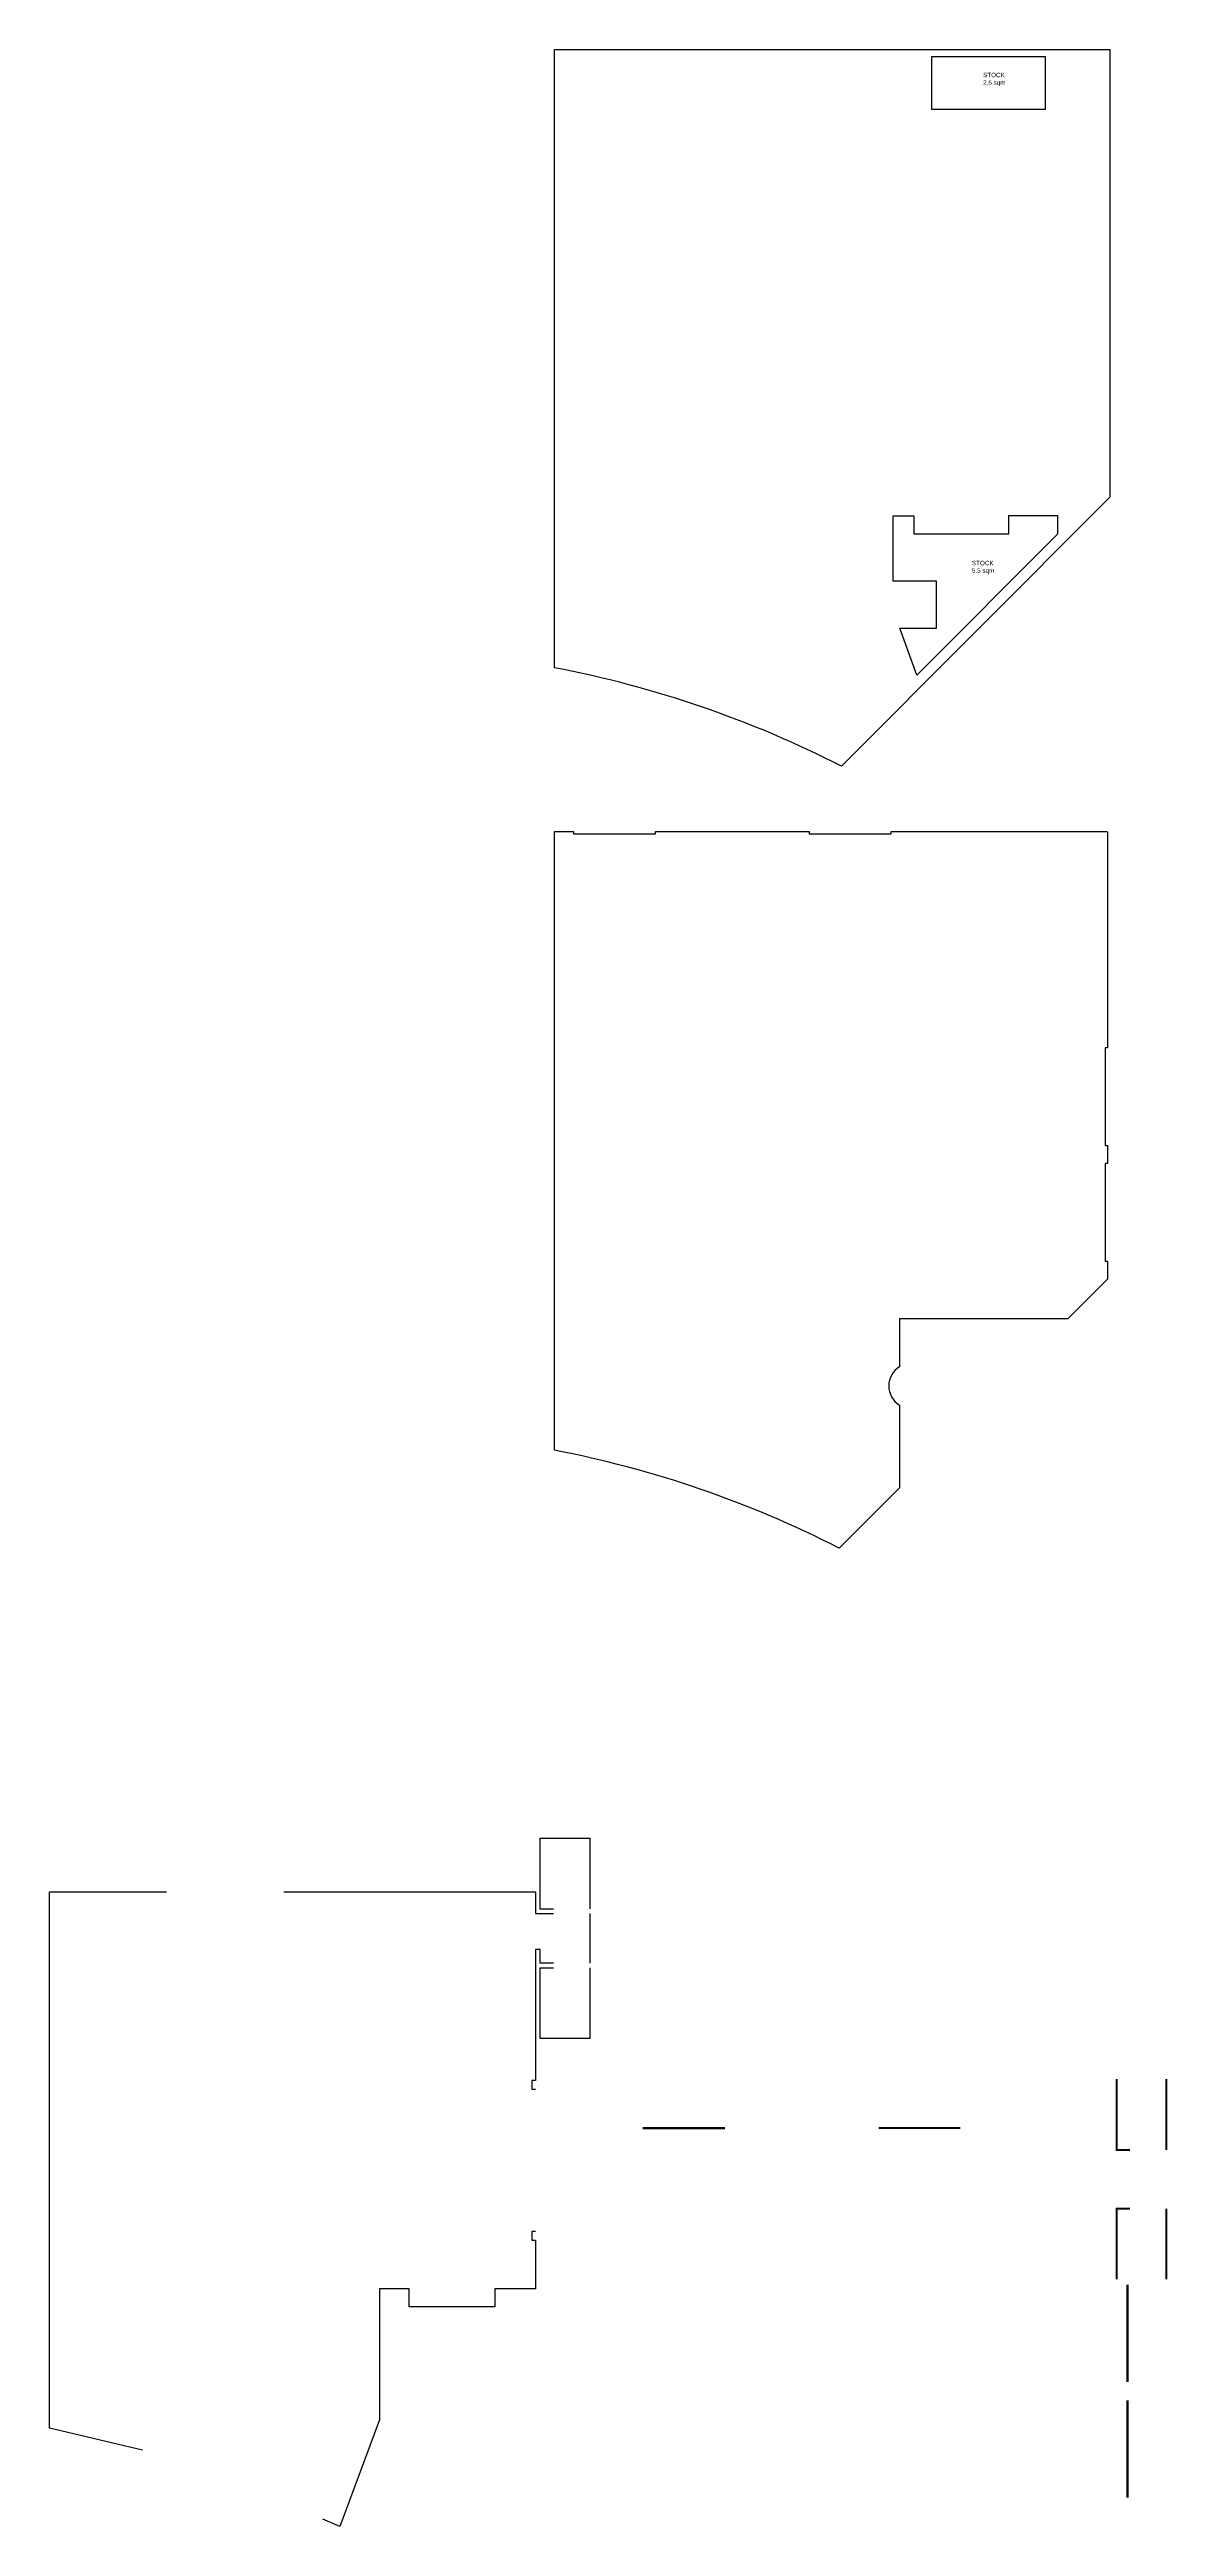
# Model space of a CAD drawing. Extents: x 214 to 401, y 14 to 126.
# Drawn here: x 277.6 to 302.4, y 33.2 to 88.1 of the extents above; entities that cross this region are included whole.
import ezdxf

# ---------------------------------------------------------------- set-up
doc = ezdxf.new("R2010")
doc.units = 0
doc.header["$LTSCALE"] = 0.25
doc.header["$MEASUREMENT"] = 0
doc.linetypes.add('CONTINOUS', pattern=[0])
doc.layers.add('AREA', color=30, linetype='CONTINUOUS', plot=False)
doc.layers.add('Col-urban-pia', color=7, linetype='CONTINOUS', true_color=0x878787)
doc.layers.add('cont-zoccolino', color=81, linetype='CONTINUOUS')
doc.layers.add('floor-tiles', color=11, linetype='CONTINUOUS')
doc.styles.add('cart-inver', font='Arial.ttf')

msp = doc.modelspace()

# ---------------------------------------------------------------- linework, layer by layer
at = {"layer": 'AREA'}
msp.add_lwpolyline([(288.77486, 74.42065), (288.77486, 88.12088), (301.07486, 88.12088), (301.07486, 78.20088), (295.13161, 72.24052, 0.07115456), (288.77486, 74.42065, 0.91225836)], format="xyb", dxfattribs=at)
for points in [[(297.13486, 86.79088), (297.13486, 87.96688), (299.64086, 87.96688), (299.64086, 86.79088)], [(296.27986, 77.79104), (296.73786, 77.79104), (296.73786, 77.39104), (298.83786, 77.39104), (298.83786, 77.7939), (299.91713, 77.7939), (299.91491, 77.37976), (296.80458, 74.26048), (296.42278, 75.29539), (297.23886, 75.29539), (297.23886, 76.34109), (296.2785, 76.34109)]]:
    msp.add_lwpolyline(points, close=True, dxfattribs=at)
at = {"layer": 'Col-urban-pia', "const_width": 0.05}
for points in [[(301.52193, 41.57665), (301.22793, 41.57665), (301.22793, 43.14665)], [(302.32793, 43.14665), (302.32793, 41.57965)], [(290.73193, 42.05885), (292.55193, 42.05885)], [(295.95693, 42.06385), (297.76693, 42.06385)], [(301.22793, 38.70665), (301.22793, 40.27665), (301.52193, 40.27665)], [(302.32793, 40.27365), (302.32793, 38.70665)], [(301.46693, 38.59385), (301.46693, 36.43885)], [(301.46693, 36.02885), (301.46693, 33.87386)]]:
    msp.add_lwpolyline(points, dxfattribs=at)
at = {"layer": 'cont-zoccolino'}
for points in [[(288.75078, 46.91629), (288.45678, 46.91629), (288.45678, 48.48629), (289.55678, 48.48629), (289.55678, 46.91929)], [(279.65189, 34.92699), (277.59078, 35.41336), (277.59078, 47.29849), (280.18078, 47.29849)], [(282.78078, 47.29849), (288.35678, 47.29849), (288.35678, 46.81629), (288.75078, 46.81629)], [(289.55678, 46.81629), (289.55678, 45.71629)], [(288.75078, 45.71629), (288.45678, 45.71629), (288.45678, 46.01629), (288.35678, 46.01629), (288.35678, 43.11629), (288.27578, 43.11629), (288.27578, 42.92465), (288.35678, 42.92465)], [(289.55678, 45.61329), (289.55678, 44.04629), (288.45678, 44.04629), (288.45678, 45.61629), (288.75078, 45.61629)]]:
    msp.add_lwpolyline(points, dxfattribs=at)
at = {"layer": 'cont-zoccolino', "elevation": 0}
msp.add_lwpolyline([(288.35678, 39.77266), (288.27578, 39.77266), (288.27578, 39.58101), (288.35678, 39.58101), (288.35378, 38.49865), (287.45378, 38.49865), (287.45378, 38.09865), (285.55378, 38.09865), (285.55378, 38.49865), (284.89578, 38.49865), (284.89578, 35.59865), (284.02002, 33.23413), (283.64243, 33.39298)], dxfattribs=at)
at = {"layer": 'floor-tiles'}
msp.add_lwpolyline([(301.02486, 66.00208), (300.97486, 66.00208), (300.97486, 63.83708), (301.02486, 63.83708), (301.02486, 63.43708), (300.97486, 63.43708), (300.97486, 61.27208), (301.02486, 61.27208), (301.02486, 60.87208), (300.14738, 59.99208), (296.41486, 59.99208), (296.41486, 58.93108, 0.55424695), (296.41486, 58.08308), (296.41486, 56.24881), (295.08161, 54.91172, 0.07061554), (288.77486, 57.08226), (288.77486, 70.79208), (289.19485, 70.79208), (289.19486, 70.74208), (291.01486, 70.74208), (291.01486, 70.79208), (294.41486, 70.79208), (294.41486, 70.74208), (296.23485, 70.74208), (296.23486, 70.79208), (301.01425, 70.79208), (301.02486, 70.78148)], format="xyb", close=True, dxfattribs=at)

# ---------------------------------------------------------------- texts
at = {"layer": 'AREA', "char_height": 0.1, "width": 1.1575076, "attachment_point": 1, "style": 'cart-inver'}
for s, insert in [('STOCK\\P2,5 sqm', (298.26955, 87.60705)), ('STOCK\\P5.5 sqm', (298.02132, 76.79218))]:
    msp.add_mtext(s, dxfattribs=dict(at, insert=insert))

doc.saveas('drawing.dxf')
